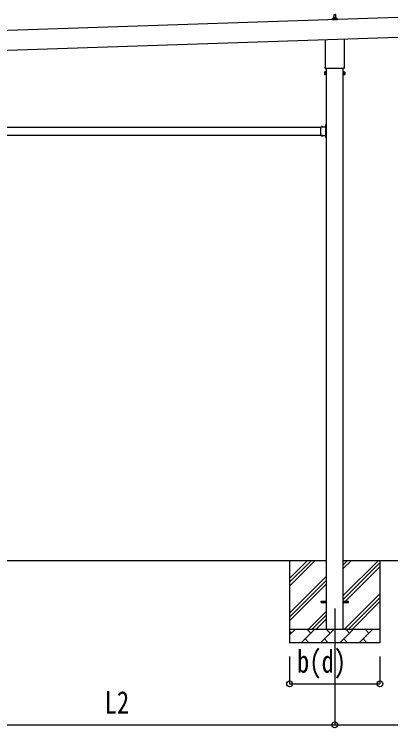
# Model space of a CAD drawing. Units: millimetres, scale not verified. Extents: x -21025 to 21025, y -14850 to 14850.
# Drawn here: x 2394 to 5145, y -12013 to -6794 of the extents above; entities that cross this region are included whole.
import ezdxf
from ezdxf.enums import TextEntityAlignment as Align

# ---------------------------------------------------------------- set-up
doc = ezdxf.new("R2010")
doc.units = ezdxf.units.MM
doc.header["$LTSCALE"] = 60
for name, color, linetype in [('0-4_YKK_12', 2, 'Continuous'), ('0-5_YKK_13', 4, 'Continuous'), ('0-6_YKK_A1', 4, 'Continuous'), ('0-7_YKK_D', 6, 'Continuous')]:
    doc.layers.add(name, color=color, linetype=linetype)
doc.styles.add('ＭＳ ゴシック', font='')
doc.styles.get('ＭＳ ゴシック').set_extended_font_data('MS Gothic')

msp = doc.modelspace()

# ---------------------------------------------------------------- linework, layer by layer
at = {"layer": '0-4_YKK_12'}
msp.add_line((4735.82, -11142), (4735.82, -11642), dxfattribs=at)
at = {"layer": '0-5_YKK_13'}
for p, q in [((4717.57, -6834.91), (4717.57, -6827.19)), ((4754.07, -6834.91), (4717.57, -6834.91)), ((4717.96, -6826.41), (4753.69, -6826.41)), ((4718.34, -6826.22), (4725.06, -6824.59)), ((4725.44, -6824.41), (4746.21, -6824.41)), ((4725.82, -6823.62), (4725.82, -6819.41)), ((4726.82, -6819.41), (4744.82, -6819.41)), ((4729.82, -6819.41), (4730.55, -6795.88)), ((4731.55, -6794.91), (4740.1, -6794.91)), ((4741.1, -6795.88), (4741.82, -6819.41)), ((4745.82, -6823.62), (4745.82, -6819.41)), ((4753.31, -6826.22), (4746.59, -6824.59)), ((4754.07, -6834.91), (4754.07, -6827.19)), ((4667.52, -7178.89), (4667.52, -6979.52)), ((4804.12, -6974.97), (4804.12, -7178.89)), ((4665.82, -7187.67), (4665.82, -7182.17)), ((4803.76, -7191.17), (4667.89, -7191.17)), ((4805.82, -7182.17), (4805.82, -7187.67)), ((4661.82, -7217.17), (4662.58, -7215.85)), ((4661.82, -7217.17), (4661.82, -7234.17)), ((4661.82, -7234.17), (4662.58, -7235.48)), ((4668.82, -7220.76), (4662.58, -7220.76)), ((4668.82, -7230.57), (4662.58, -7230.57)), ((4668.82, -7235.48), (4662.58, -7235.48)), ((4671.32, -7234.87), (4668.82, -7234.87)), ((4800.32, -7234.87), (4802.82, -7234.87)), ((4802.82, -7220.76), (4809.06, -7220.76)), ((4802.82, -7230.57), (4809.06, -7230.57)), ((4802.82, -7235.48), (4809.06, -7235.48)), ((4809.82, -7217.17), (4809.06, -7215.85)), ((4809.82, -7234.17), (4809.06, -7235.48)), ((4809.82, -7217.17), (4809.82, -7234.17)), ((4635.32, -7627.29), (4635.32, -7616.9)), ((4635.32, -7616.9), (4671.72, -7616.9)), ((4638.59, -7616.04), (4638.59, -7616.2)), ((4639.29, -7616.9), (4647.36, -7616.9)), ((4642.2, -7616.9), (4640.87, -7614.24)), ((4644.45, -7616.9), (4645.77, -7614.24)), ((4648.06, -7616.04), (4648.06, -7616.2)), ((4667.62, -7609), (4673.32, -7609)), ((4671.32, -7618.5), (4668.32, -7618.5)), ((4671.72, -7607.87), (4669.07, -7606.55)), ((4671.72, -7610.13), (4669.07, -7611.45)), ((4670.86, -7604.27), (4671.02, -7604.27)), ((4670.86, -7613.74), (4671.02, -7613.74)), ((4671.72, -7601.5), (4673.32, -7601.5)), ((4671.72, -7618.46), (4671.72, -7601.5)), ((4671.72, -7604.97), (4671.72, -7613.04)), ((4673.32, -7606), (4671.72, -7606)), ((4671.72, -7607), (4673.32, -7607)), ((4671.72, -7611), (4673.32, -7611)), ((4673.32, -7612), (4671.72, -7612)), ((4635.32, -7669.29), (4635.32, -7628.71)), ((4635.32, -7681.1), (4635.32, -7670.71)), ((4671.32, -7627.29), (4671.32, -7620.5)), ((4671.32, -7669.29), (4671.32, -7628.71)), ((4671.32, -7677.5), (4671.32, -7670.71)), ((4635.32, -7681.1), (4671.72, -7681.1)), ((4638.59, -7681.96), (4638.59, -7681.8)), ((4639.29, -7681.1), (4647.36, -7681.1)), ((4642.2, -7681.1), (4640.87, -7683.76)), ((4644.45, -7681.1), (4645.77, -7683.76)), ((4648.06, -7681.96), (4648.06, -7681.8)), ((4668.32, -7679.5), (4671.32, -7679.5)), ((4671.72, -7687.87), (4669.07, -7686.55)), ((4671.72, -7690.13), (4669.07, -7691.45)), ((4670.86, -7684.27), (4671.02, -7684.27)), ((4670.86, -7693.74), (4671.02, -7693.74)), ((4671.72, -7696.5), (4671.72, -7679.54)), ((4671.72, -7684.97), (4671.72, -7693.04)), ((4671.72, -7687), (4673.32, -7687)), ((4671.72, -7691), (4673.32, -7691)), ((4671.72, -7696.5), (4673.32, -7696.5)), ((4635.82, -11087.5), (4673.32, -11087.5)), ((4635.82, -11096.5), (4635.82, -11087.5)), ((4635.82, -11096.5), (4673.32, -11096.5)), ((4798.32, -11087.5), (4835.82, -11087.5)), ((4798.32, -11096.5), (4835.82, -11096.5)), ((4835.82, -11096.5), (4835.82, -11087.5))]:
    msp.add_line(p, q, dxfattribs=at)
for points in [[(4668.82, -7235.48), (4668.82, -7215.85), (4662.58, -7215.85)], [(4668.82, -7234.87), (4668.82, -7216.47), (4671.32, -7216.47)], [(4802.82, -7234.87), (4802.82, -7216.47), (4800.32, -7216.47)], [(4802.82, -7235.48), (4802.82, -7215.85), (4809.06, -7215.85)], [(4671.32, -7620.5), (4668.32, -7620.5), (4668.32, -7616.9)], [(4673.32, -7616.5), (4673.32, -7610.5), (4673.32, -7607.5), (4673.32, -7601.5)], [(4671.32, -7677.5), (4668.32, -7677.5), (4668.32, -7681.1)], [(4673.32, -7696.5), (4673.32, -7690.5), (4673.32, -7687.5), (4673.32, -7681.5)]]:
    msp.add_lwpolyline(points, dxfattribs=at)
for points in [[(4671.32, -7236.17), (4671.32, -7215.17), (4673.32, -7215.17), (4673.32, -7236.17)], [(4800.32, -7236.17), (4800.32, -7215.17), (4798.32, -7215.17), (4798.32, -7236.17)]]:
    msp.add_lwpolyline(points, close=True, dxfattribs=at)
for centre, radius, start, end in [((4718.57, -6827.19), 1, 103.62699, 180), ((4724.82, -6823.62), 1, 283.62699, 0), ((4729.91, -6820.04), 4.13, 90, 171.17633), ((4726.82, -6820.41), 1, 90, 180), ((4731.55, -6795.91), 1, 90, 178.60509), ((4739.16, -6819.41), 4.83, 133.60282, 180), ((4732.49, -6819.41), 4.83, 0, 46.39718), ((4740.1, -6795.91), 1, 1.39491, 90), ((4741.74, -6820.04), 4.13, 8.82367, 90), ((4744.82, -6820.41), 1, 0, 90), ((4746.82, -6823.62), 1, 180, 256.37301), ((4753.07, -6827.19), 1, 0, 76.37301), ((4669.82, -7182.17), 4, 125.09963, 180), ((4669.82, -7187.67), 4, 180, 194.47751), ((4669.82, -7187.67), 4, 194.47751, 241.04498), ((4801.82, -7187.67), 4, 298.95502, 345.52249), ((4801.82, -7182.17), 4, 0, 54.90037), ((4801.82, -7187.67), 4, 345.52249, 0), ((4666.17, -7218.31), 4.34, 145.61575, 214.38425), ((4678.06, -7225.67), 16.24, 162.41205, 197.58795), ((4666.17, -7233.03), 4.34, 145.61575, 214.38425), ((4793.58, -7225.67), 16.24, 342.41205, 17.58795), ((4805.48, -7218.31), 4.34, 325.61575, 34.38425), ((4805.48, -7233.03), 4.34, 325.61575, 34.38425), ((4639.45, -7616.04), 0.862, 129.12355, 180), ((4639.29, -7616.2), 0.7, 180, 270), ((4643.32, -7620.8), 7, 90, 129.12355), ((4643.32, -7620.8), 7, 50.87645, 90), ((4647.36, -7616.2), 0.7, 270, 0), ((4647.2, -7616.04), 0.862, 0, 50.87645), ((4675.62, -7609), 7, 140.87645, 180), ((4675.62, -7609), 7, 180, 219.12355), ((4670.86, -7605.13), 0.862, 90, 140.87645), ((4670.86, -7612.87), 0.862, 219.12355, 270), ((4671.02, -7604.97), 0.7, 0, 90), ((4671.02, -7613.04), 0.7, 270, 0), ((4671.32, -7616.5), 2, 270, 0), ((4634.62, -7628), 1, 314.427, 45.573), ((4634.62, -7670), 1, 314.427, 45.573), ((4672.02, -7628), 1, 134.427, 225.573), ((4672.02, -7670), 1, 134.427, 225.573), ((4639.29, -7681.8), 0.7, 90, 180), ((4639.45, -7681.96), 0.862, 180, 230.87645), ((4643.32, -7677.2), 7, 230.87645, 270), ((4643.32, -7677.2), 7, 270, 309.12355), ((4647.36, -7681.8), 0.7, 0, 90), ((4647.2, -7681.96), 0.862, 309.12355, 0), ((4675.62, -7689), 7, 140.87645, 180), ((4675.62, -7689), 7, 180, 219.12355), ((4670.86, -7685.13), 0.862, 90, 140.87645), ((4670.86, -7692.87), 0.862, 219.12355, 270), ((4671.02, -7684.97), 0.7, 0, 90), ((4671.02, -7693.04), 0.7, 270, 0), ((4671.32, -7681.5), 2, 0, 90)]:
    msp.add_arc(centre, radius, start, end, dxfattribs=at)
at = {"layer": '0-6_YKK_A1'}
for p, q in [((5876.7, -6794.17), (484.69, -6973.87)), ((489.52, -7118.79), (5881.53, -6939.06)), ((4673.32, -7191.17), (4673.32, -11292)), ((4798.32, -11292), (4798.32, -7191.17)), ((1736.32, -7619), (4635.32, -7619)), ((1736.32, -7679), (4635.32, -7679)), ((4668.32, -7679), (4672.82, -7679)), ((4673.32, -10792), (1698.32, -10792)), ((4405.82, -10792), (4405.82, -11392)), ((4405.82, -10977.05), (4590.87, -10792)), ((4405.82, -10948.77), (4562.59, -10792)), ((4405.82, -10920.48), (4534.31, -10792)), ((5986.7, -10792), (4798.32, -10792)), ((4798.32, -11047.1), (5053.42, -10792)), ((4798.32, -10849.11), (4855.43, -10792)), ((4798.32, -10820.82), (4827.15, -10792)), ((5065.82, -10792), (5065.82, -11392)), ((4798.32, -11075.38), (5065.82, -10807.88)), ((4798.32, -11103.67), (5065.82, -10836.17)), ((4405.82, -11175.04), (4673.32, -10907.54)), ((4405.82, -11203.32), (4673.32, -10935.82)), ((4405.82, -11231.61), (4673.32, -10964.11)), ((4807.98, -11292), (5065.82, -11034.16)), ((4836.27, -11292), (5065.82, -11062.44)), ((4864.55, -11292), (5065.82, -11090.73)), ((4543.42, -11292), (4673.32, -11162.1)), ((4571.71, -11292), (4673.32, -11190.38)), ((4599.99, -11292), (4673.32, -11218.67)), ((4405.82, -11292), (5065.82, -11292)), ((4405.82, -11334.89), (4448.72, -11292)), ((4420.16, -11320.55), (4405.82, -11306.21)), ((4490.14, -11392), (4590.14, -11292)), ((4561.59, -11320.55), (4533.03, -11292)), ((4631.56, -11392), (4731.56, -11292)), ((4703.01, -11320.55), (4674.45, -11292)), ((4772.98, -11392), (4872.98, -11292)), ((4844.43, -11320.55), (4815.87, -11292)), ((4914.4, -11392), (5014.4, -11292)), ((4985.85, -11320.55), (4957.3, -11292)), ((5062.54, -11292), (5065.82, -11288.72)), ((4518.69, -11363.45), (4547.25, -11392)), ((4660.11, -11363.45), (4688.67, -11392)), ((4801.53, -11363.45), (4830.09, -11392)), ((4942.96, -11363.45), (4971.51, -11392)), ((5065.82, -11392), (4405.82, -11392))]:
    msp.add_line(p, q, dxfattribs=at)
msp.add_lwpolyline([(4668.32, -7619), (4672.82, -7619), (4672.82, -7679)], dxfattribs=at)
at = {"layer": '0-7_YKK_D'}
for p, q in [((4405.82, -11492), (4405.82, -11693)), ((4735.82, -11492), (4735.82, -11993)), ((4735.82, -11492), (4735.82, -11993)), ((5065.82, -11492), (5065.82, -11693)), ((4405.82, -11692), (5065.82, -11692)), ((1635.82, -11992), (4735.82, -11992)), ((4735.82, -11992), (5899, -11992))]:
    msp.add_line(p, q, dxfattribs=at)
for centre in [(4405.82, -11692), (5065.82, -11692), (4735.82, -11992), (4735.82, -11992)]:
    msp.add_circle(centre, 21.25, dxfattribs=at)

# ---------------------------------------------------------------- texts
at = {"layer": '0-7_YKK_D', "style": 'ＭＳ ゴシック', "width": 0.8}
for s, p in [('b(d)', (4459.82, -11660)), ('L2', (3053.82, -11960))]:
    msp.add_text(s, height=165, dxfattribs=at).set_placement(p, align=Align.BOTTOM_LEFT)

doc.saveas('drawing.dxf')
